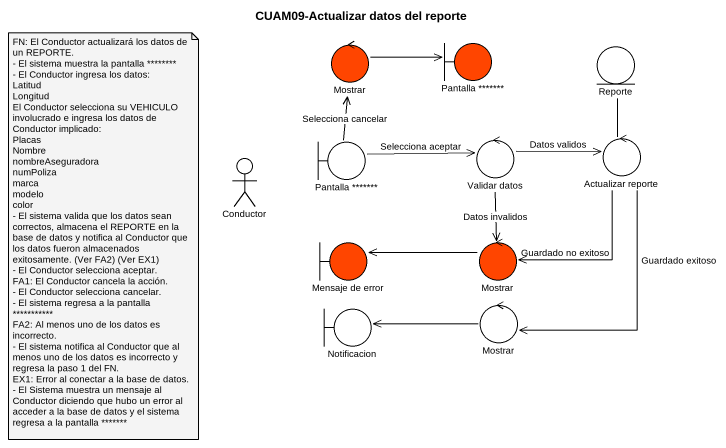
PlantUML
@startuml
title CUAM09-Actualizar datos del reporte
control Mostrar #FF4500
boundary "Pantalla ~**~**~***" as Pantalla #FF4500
entity Reporte
actor Conductor
boundary "Pantalla ~**~**~***" as Pantalla_2
control "Validar datos" as Validar_datos
control "Actualizar reporte" as Actualizar_reporte
boundary "Mensaje de error" as Mensaje_de_error #FF4500
control "Mostrar" as Mostrar_2 #FF4500
boundary Notificacion
control "Mostrar" as Mostrar_3
Mostrar -right-> Pantalla
Pantalla_2 -up-> Mostrar : Selecciona cancelar
Pantalla_2 -right-> Validar_datos : Selecciona aceptar
Validar_datos -right-> Actualizar_reporte : Datos validos
Validar_datos --> Mostrar_2 : Datos invalidos
Actualizar_reporte -up- Reporte
Actualizar_reporte --> Mostrar_2 : Guardado no exitoso
Actualizar_reporte --> Mostrar_3 : Guardado exitoso
Mostrar_2 -left-> Mensaje_de_error
Mostrar_3 -left-> Notificacion
note as N1
  FN: El Conductor actualizará los datos de un REPORTE.
  - El sistema muestra la pantalla ~**~**~**~**
  - El Conductor ingresa los datos:
  Latitud
  Longitud
  El Conductor selecciona su VEHICULO involucrado e ingresa los datos de Conductor implicado:
  Placas
  Nombre
  nombreAseguradora
  numPoliza
  marca
  modelo
  color
  - El sistema valida que los datos sean correctos, almacena el REPORTE en la base de datos y notifica al Conductor que los datos fueron almacenados exitosamente. (Ver FA2) (Ver EX1)
  - El Conductor selecciona aceptar.
  FA1: El Conductor cancela la acción.
  - El Conductor selecciona cancelar.
  - El sistema regresa a la pantalla ~**~**~**~**~***
  FA2: Al menos uno de los datos es incorrecto.
  - El sistema notifica al Conductor que al menos uno de los datos es incorrecto y regresa la paso 1 del FN.
  EX1: Error al conectar a la base de datos.
  - El Sistema muestra un mensaje al Conductor diciendo que hubo un error al acceder a la base de datos y el sistema regresa a la pantalla ~**~**~***
end note
@enduml
